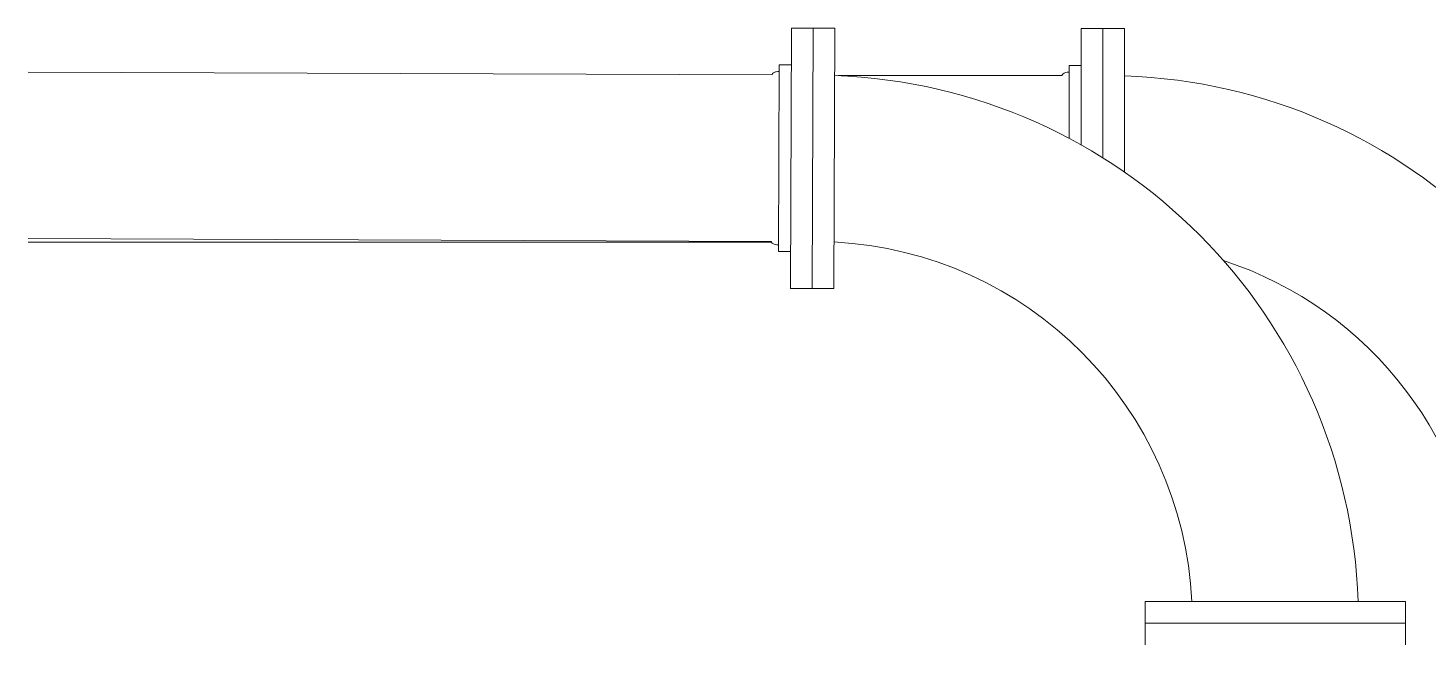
# Model space of a CAD drawing. Header units: metres. Extents: x 0 to 63075, y 0 to 44550.
# Drawn here: x 39154 to 41000, y 32258 to 33071 of the extents above; entities that cross this region are included whole.
import ezdxf

# ---------------------------------------------------------------- set-up
doc = ezdxf.new("R2010")
doc.units = ezdxf.units.M
doc.header["$LTSCALE"] = 75
doc.layers.add('SDM', color=7, linetype='Continuous')
doc.layers.add('SL1', color=8, linetype='Continuous')

# ---------------------------------------------------------------- blocks, each defined once
blk = doc.blocks.new('A$C5138bbe7')
at = {"layer": 'SL1', "linetype": 'Continuous', "lineweight": 0, "extrusion": (-6.89019e-16, 1, 0)}
for p, q in [((27748.2, 5297.3), (27749.6, 5640.2)), ((27749.6, 5640.2), (27806.7, 5640)), ((27778.1, 5640.1), (27776.8, 5297.2)), ((27805.4, 5297.1), (27806.7, 5640)), ((27806.7, 5640), (27805.4, 5297.1)), ((27806.7, 5640), (27806.7, 5640)), ((28131.7, 5639.4), (28131.7, 5486.1)), ((28131.7, 5639.4), (28188.8, 5639.4)), ((27724, 5578.4), (26743.2, 5582.3)), ((27732.6, 5345.8), (27733.5, 5591.9)), ((27749.4, 5591.8), (27733.5, 5591.9)), ((27811.3, 5577.5), (28106.3, 5577.5)), ((28115.8, 5591), (28115.8, 5494.7)), ((28131.7, 5591), (28115.8, 5591)), ((27723.1, 5359.3), (26743.2, 5363.2)), ((26743.2, 5358.4), (27723.3, 5358.4)), ((27805.6, 5358.4), (27806.1, 5358.4)), ((27748.4, 5345.7), (27732.6, 5345.8)), ((27748.2, 5297.3), (27805.4, 5297.1)), ((27805.4, 5297.1), (27805.4, 5297.1))]:
    blk.add_line(p, q, dxfattribs=at)
at = {"layer": 'SL1', "lineweight": 0, "extrusion": (-6.89019e-16, 1, 0)}
for p, q in [((28160.2, 5639.4), (28160.2, 5469.1)), ((28188.8, 5450.3), (28188.8, 5639.4)), ((28188.8, 5639.4), (28188.8, 5450.3)), ((28216, 4884.9), (28558.9, 4884.8)), ((28216, 4884.9), (28216, 4827.7)), ((28216, 4884.8), (28558.9, 4884.8)), ((28558.9, 4884.8), (28558.9, 4827.7)), ((28558.9, 4856.3), (28216, 4856.3))]:
    blk.add_line(p, q, dxfattribs=at)
at = {"layer": 'SL1', "linetype": 'Continuous', "lineweight": 0, "extrusion": (0, 0, -1)}
blk.add_arc((-27780.1, 4861.3), 716.9, 92.1093, 178.117, dxfattribs=at)
at = {"layer": 'SL1', "lineweight": 0, "extrusion": (0, 0, -1)}
blk.add_arc((-28165.2, 4863), 714.5, 91.8907, 178.1093, dxfattribs=at)
at = {"layer": 'SL1', "linetype": 'Continuous', "lineweight": 0}
blk.add_arc((27780.1, 4861.3), 497.8, 2.7128, 87.0609, dxfattribs=at)
at = {"layer": 'SL1', "lineweight": 0}
blk.add_arc((28165.2, 4863), 495.5, 2.7273, 71.9067, dxfattribs=at)
at = {"layer": 'SL1', "linetype": 'Continuous', "lineweight": 0}
for points, knots in [([(27733.5, 5583.1), (27733.5, 5583.1), (27733.5, 5583.1), (27732.2, 5583.1), (27730.9, 5583), (27728.4, 5582.5), (27727.1, 5582.1), (27725.2, 5580.8), (27724.3, 5580), (27724, 5578.9), (27724, 5578.8), (27724, 5578.7), (27724, 5578.6), (27724, 5578.5), (27724, 5578.5), (27724, 5578.5), (27724, 5578.5), (27724, 5578.4), (27724, 5578.4), (27724, 5578.4), (27724, 5578.4), (27724, 5578.4), (27724, 5578.4), (27724, 5578.4), (27724, 5578.4), (27724, 5578.4), (27724, 5578.4), (27724, 5578.4), (27724, 5578.4), (27724, 5578.4), (27724, 5578.4), (27724, 5578.4)], [378.520091, 378.520091, 378.520091, 378.520091, 378.551057, 378.551057, 382.406594, 382.406594, 386.244559, 386.244559, 389.409929, 389.409929, 389.657947, 389.657947, 389.802894, 389.802894, 389.875612, 389.875612, 389.912002, 389.912002, 389.9302, 389.9302, 389.939302, 389.939302, 389.941587, 389.941587, 389.944982, 389.944982, 389.946903, 389.946903, 389.947719, 389.947719, 389.948206, 389.948206, 389.948206, 389.948206]), ([(27724, 5578.4), (27724, 5578.4), (27724, 5578.4), (27724, 5578.4), (27724, 5578.4), (27724, 5578.4)], [390.00490034, 390.00490034, 390.00490034, 390.00490034, 390.0061596, 390.0061596, 390.08096029, 390.08096029, 390.08096029, 390.08096029]), ([(28115.8, 5582.3), (28114.9, 5582.3), (28113.9, 5582.2), (28111.7, 5581.8), (28110.4, 5581.5), (28108.2, 5580.4), (28107.2, 5579.7), (28106.5, 5578.5), (28106.4, 5578.3), (28106.4, 5578), (28106.3, 5577.9), (28106.3, 5577.7), (28106.3, 5577.6), (28106.3, 5577.5)], [11.514248, 11.514248, 11.514248, 11.514248, 14.403055, 14.403055, 18.307731, 18.307731, 21.692996, 21.692996, 22.335067, 22.335067, 22.651954, 22.651954, 22.974323, 22.974323, 22.974323, 22.974323]), ([(27723.1, 5359.3), (27723.1, 5359.1), (27723.1, 5358.9), (27723.3, 5358.3), (27723.5, 5357.9), (27724.5, 5356.6), (27725.6, 5356), (27728, 5355.1), (27729.3, 5354.8), (27731.2, 5354.6), (27731.9, 5354.5), (27732.6, 5354.5)], [0.00041, 0.00041, 0.00041, 0.00041, 0.598576, 0.598576, 1.937926, 1.937926, 5.487121, 5.487121, 9.413482, 9.413482, 11.470847, 11.470847, 11.470847, 11.470847])]:
    blk.add_open_spline(points, degree=3, knots=knots, dxfattribs=at)

msp = doc.modelspace()

# ---------------------------------------------------------------- block references
at = {"layer": 'SDM'}
msp.add_blockref('A$C5138bbe7', (12411.3, 27430.5), dxfattribs=at)

doc.saveas('drawing.dxf')
